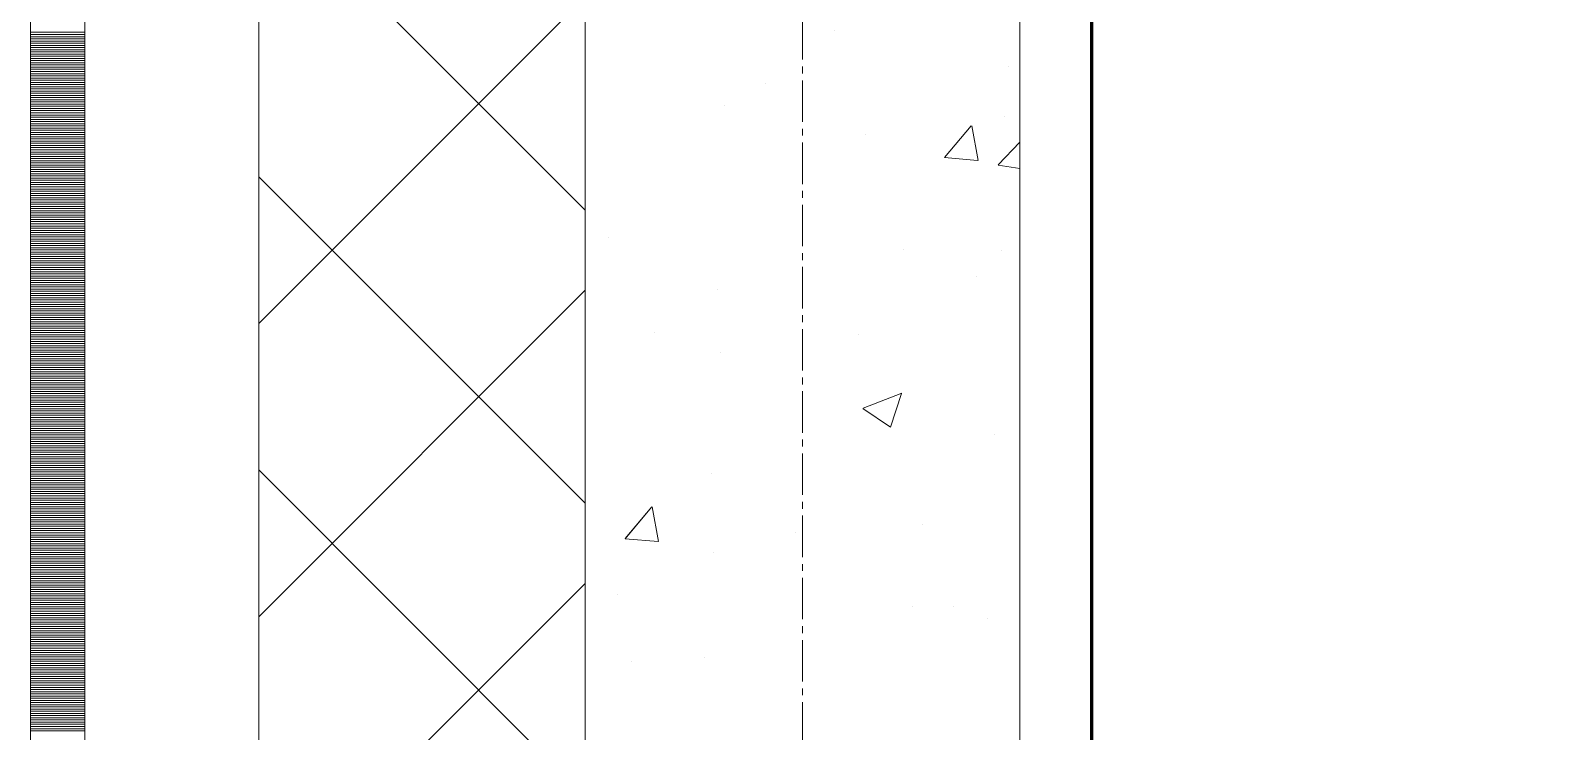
# Model space of a CAD drawing. Header units: millimetres. Extents: x 470010 to 1231400, y -134005 to 421770.
# Drawn here: x 672519 to 673222, y -36753 to -36431 of the extents above; entities that cross this region are included whole.
import ezdxf
from ezdxf.enums import TextEntityAlignment as Align

# ---------------------------------------------------------------- set-up
doc = ezdxf.new("R2010")
doc.units = ezdxf.units.MM
doc.linetypes.add('CENTER2', pattern=[28.575, 19.05, -3.175, 3.175, -3.175])
doc.linetypes.add('DASHED', pattern=[19.05, 12.7, -6.35])
doc.layers.get('Defpoints').update_dxf_attribs({"color": 140})
for name, color, linetype, lineweight in [('0) шп потолок', 3, 'Continuous', 60), ('АР_Стены ПЕНОблок', 52, 'Continuous', 20), ('АР_Тонкая', 254, 'Continuous', 5), ('АР_Утеплитель', 31, 'Continuous', 0), ('АР_Штриховка', 8, 'Continuous', 0)]:
    doc.layers.add(name, color=color, linetype=linetype, lineweight=lineweight)
doc.layers.add('АР_Делит', color=120, linetype='Continuous', lineweight=0, plot=False)
doc.layers.add('РД_Оси_100', color=7, linetype='Continuous', lineweight=0, true_color=0x525252)
doc.styles.add('style1', font='ARIALN.TTF')

# ---------------------------------------------------------------- blocks, each defined once
blk = doc.blocks.new('СОШ_2200_АР_ОСИ_М100_28.05.24')
at = {"layer": 'АР_Делит', "color": 251, "linetype": 'DASHED', "true_color": 0x636466}
blk.add_lwpolyline([(114955, 135155), (114955, -355), (93595.036, -355), (93595.036, 13855), (94145, 13855), (94145, 68320), (66055, 68320), (66055, 13857.73), (83455, 13857.73), (83455, -355), (45245, -355), (45245, 13145), (44695, 13145), (44695, 26755), (45245, 26755), (45245, 68320), (20455, 68320), (20455, 26755), (27955, 26755), (27955, 13145), (-355, 13145), (-355, 100855)], dxfattribs=at)
at = {"layer": 'РД_Оси_100', "color": 251, "linetype": 'CENTER2', "true_color": 0x636466}
blk.add_line((0, -6155), (0, 139938.679), dxfattribs=at)
blk = doc.blocks.new('A$C9108343f')
at = {"layer": '0) шп потолок'}
blk.add_lwpolyline([(14844.96, 61875), (14844.96, 70530), (7287.91, 70530), (7287.91, 61455), (13824.96, 61455)], dxfattribs=at)
at = {"layer": 'АР_Стены ПЕНОблок', "color": 18, "linetype": 'Continuous', "lineweight": 20, "true_color": 0x000000}
for p, q in [((7054.96, 97555), (7054.96, 21355)), ((7254.96, 21355), (7254.96, 97555))]:
    blk.add_line(p, q, dxfattribs=at)
at = {"layer": 'АР_Тонкая', "color": 18, "linetype": 'Continuous', "lineweight": 5, "true_color": 0x000000}
for p, q in [((6799.96, 97555), (6799.96, 21355)), ((6824.96, 97555), (6824.96, 21355)), ((6824.96, 21355), (6824.96, 97555)), ((6904.96, 21355), (6904.96, 97555))]:
    blk.add_line(p, q, dxfattribs=at)
at = {"layer": 'АР_Утеплитель', "color": 18, "linetype": 'Continuous', "lineweight": 0, "true_color": 0x000000}
for p, q in [((6904.96, 97555), (6904.96, 21355)), ((7054.96, 21355), (7054.96, 97555))]:
    blk.add_line(p, q, dxfattribs=at)
at = {"layer": 'АР_Штриховка', "color": 18, "linetype": 'Continuous', "lineweight": 0, "true_color": 0x000000}
for p, q in [((7054.96, 63853.04), (6904.96, 64003.04)), ((6904.96, 63800.9), (7054.96, 63950.9)), ((6799.96, 63934.75), (6824.96, 63934.75)), ((6799.96, 63933.75), (6824.96, 63933.75)), ((6799.96, 63932.75), (6824.96, 63932.75)), ((6799.96, 63931.75), (6824.96, 63931.75)), ((6799.96, 63930.75), (6824.96, 63930.75)), ((6799.96, 63929.75), (6824.96, 63929.75)), ((7169.77, 63935.48), (7169.77, 63935.48)), ((6799.96, 63928.75), (6824.96, 63928.75)), ((6799.96, 63927.75), (6824.96, 63927.75)), ((6799.96, 63926.75), (6824.96, 63926.75)), ((6799.96, 63925.75), (6824.96, 63925.75)), ((6799.96, 63924.75), (6824.96, 63924.75)), ((6799.96, 63923.75), (6824.96, 63923.75)), ((6799.96, 63922.75), (6824.96, 63922.75)), ((6799.96, 63921.75), (6824.96, 63921.75)), ((6799.96, 63920.75), (6824.96, 63920.75)), ((6799.96, 63919.75), (6824.96, 63919.75)), ((6799.96, 63918.75), (6824.96, 63918.75)), ((6799.96, 63917.75), (6824.96, 63917.75)), ((6799.96, 63916.75), (6824.96, 63916.75)), ((6799.96, 63915.75), (6824.96, 63915.75)), ((7249.55, 63919.11), (7249.55, 63919.11)), ((6799.96, 63914.75), (6824.96, 63914.75)), ((6799.96, 63913.75), (6824.96, 63913.75)), ((6799.96, 63912.75), (6824.96, 63912.75)), ((6799.96, 63911.75), (6824.96, 63911.75)), ((6799.96, 63910.75), (6824.96, 63910.75)), ((6799.96, 63909.75), (6824.96, 63909.75)), ((6799.96, 63908.75), (6824.96, 63908.75)), ((7138.07, 63911.35), (7138.07, 63911.35)), ((6799.96, 63907.75), (6824.96, 63907.75)), ((6799.96, 63906.75), (6824.96, 63906.75)), ((6799.96, 63905.75), (6824.96, 63905.75)), ((6799.96, 63904.75), (6824.96, 63904.75)), ((6799.96, 63903.75), (6824.96, 63903.75)), ((6799.96, 63902.75), (6824.96, 63902.75)), ((6799.96, 63901.75), (6824.96, 63901.75)), ((7119.13, 63901.23), (7119.13, 63901.23)), ((6799.96, 63900.75), (6824.96, 63900.75)), ((6799.96, 63899.75), (6824.96, 63899.75)), ((6799.96, 63898.75), (6824.96, 63898.75)), ((6799.96, 63897.75), (6824.96, 63897.75)), ((6799.96, 63896.75), (6824.96, 63896.75)), ((6799.96, 63895.75), (6824.96, 63895.75)), ((6799.96, 63894.75), (6824.96, 63894.75)), ((7247.68, 63896.14), (7247.68, 63896.14)), ((6799.96, 63893.75), (6824.96, 63893.75)), ((6799.96, 63892.75), (6824.96, 63892.75)), ((6799.96, 63891.75), (6824.96, 63891.75)), ((6799.96, 63890.75), (6824.96, 63890.75)), ((6799.96, 63889.75), (6824.96, 63889.75)), ((6799.96, 63888.75), (6824.96, 63888.75)), ((6799.96, 63887.75), (6824.96, 63887.75)), ((7184.09, 63887.77), (7184.09, 63887.77)), ((7220.34, 63877.18), (7232.58, 63891.78)), ((7235.75, 63875.89), (7232.81, 63891.81)), ((6799.96, 63886.75), (6824.96, 63886.75)), ((6799.96, 63885.75), (6824.96, 63885.75)), ((6799.96, 63884.75), (6824.96, 63884.75)), ((6799.96, 63883.75), (6824.96, 63883.75)), ((6799.96, 63882.75), (6824.96, 63882.75)), ((6799.96, 63881.75), (6824.96, 63881.75)), ((6799.96, 63880.75), (6824.96, 63880.75)), ((7244.92, 63873.85), (7254.96, 63884.31)), ((6799.96, 63879.75), (6824.96, 63879.75)), ((6799.96, 63878.75), (6824.96, 63878.75)), ((6799.96, 63877.75), (6824.96, 63877.75)), ((6799.96, 63876.75), (6824.96, 63876.75)), ((6799.96, 63875.75), (6824.96, 63875.75)), ((6799.96, 63874.75), (6824.96, 63874.75)), ((6799.96, 63873.75), (6824.96, 63873.75)), ((7220.34, 63877.18), (7235.52, 63875.85)), ((7244.97, 63873.75), (7254.96, 63872.2)), ((6799.96, 63872.75), (6824.96, 63872.75)), ((6799.96, 63871.75), (6824.96, 63871.75)), ((6799.96, 63870.75), (6824.96, 63870.75)), ((6799.96, 63869.75), (6824.96, 63869.75)), ((6799.96, 63868.75), (6824.96, 63868.75)), ((6799.96, 63867.75), (6824.96, 63867.75)), ((6799.96, 63866.75), (6824.96, 63866.75)), ((7054.96, 63718.34), (6904.96, 63868.34)), ((6799.96, 63865.75), (6824.96, 63865.75)), ((6799.96, 63864.75), (6824.96, 63864.75)), ((6799.96, 63863.75), (6824.96, 63863.75)), ((6799.96, 63862.75), (6824.96, 63862.75)), ((6799.96, 63861.75), (6824.96, 63861.75)), ((6799.96, 63860.75), (6824.96, 63860.75)), ((6799.96, 63859.75), (6824.96, 63859.75)), ((6799.96, 63858.75), (6824.96, 63858.75)), ((6799.96, 63857.75), (6824.96, 63857.75)), ((6799.96, 63856.75), (6824.96, 63856.75)), ((6799.96, 63855.75), (6824.96, 63855.75)), ((6799.96, 63854.75), (6824.96, 63854.75)), ((6799.96, 63853.75), (6824.96, 63853.75)), ((6799.96, 63852.75), (6824.96, 63852.75)), ((6799.96, 63851.75), (6824.96, 63851.75)), ((6799.96, 63850.75), (6824.96, 63850.75)), ((6799.96, 63849.75), (6824.96, 63849.75)), ((6799.96, 63848.75), (6824.96, 63848.75)), ((6799.96, 63847.75), (6824.96, 63847.75)), ((6799.96, 63846.75), (6824.96, 63846.75)), ((6799.96, 63845.75), (6824.96, 63845.75)), ((6799.96, 63844.75), (6824.96, 63844.75)), ((6799.96, 63843.75), (6824.96, 63843.75)), ((6799.96, 63842.75), (6824.96, 63842.75)), ((6799.96, 63841.75), (6824.96, 63841.75)), ((6799.96, 63840.75), (6824.96, 63840.75)), ((6799.96, 63839.75), (6824.96, 63839.75)), ((6799.96, 63838.75), (6824.96, 63838.75)), ((7065.68, 63840.49), (7065.68, 63840.49)), ((6799.96, 63837.75), (6824.96, 63837.75)), ((6799.96, 63836.75), (6824.96, 63836.75)), ((6799.96, 63835.75), (6824.96, 63835.75)), ((6799.96, 63834.75), (6824.96, 63834.75)), ((6799.96, 63833.75), (6824.96, 63833.75)), ((6799.96, 63832.75), (6824.96, 63832.75)), ((6799.96, 63831.75), (6824.96, 63831.75)), ((7201.27, 63834.76), (7201.27, 63834.76)), ((7246.46, 63834.56), (7246.46, 63834.56)), ((6799.96, 63830.75), (6824.96, 63830.75)), ((6799.96, 63829.75), (6824.96, 63829.75)), ((6799.96, 63828.75), (6824.96, 63828.75)), ((6799.96, 63827.75), (6824.96, 63827.75)), ((6799.96, 63826.75), (6824.96, 63826.75)), ((6799.96, 63825.75), (6824.96, 63825.75)), ((6799.96, 63824.75), (6824.96, 63824.75)), ((6799.96, 63823.75), (6824.96, 63823.75)), ((6799.96, 63822.75), (6824.96, 63822.75)), ((6799.96, 63821.75), (6824.96, 63821.75)), ((6799.96, 63820.75), (6824.96, 63820.75)), ((6799.96, 63819.75), (6824.96, 63819.75)), ((6799.96, 63818.75), (6824.96, 63818.75)), ((6799.96, 63817.75), (6824.96, 63817.75)), ((7235.08, 63822.46), (7235.08, 63822.46)), ((6799.96, 63816.75), (6824.96, 63816.75)), ((6799.96, 63815.75), (6824.96, 63815.75)), ((6799.96, 63814.75), (6824.96, 63814.75)), ((6799.96, 63813.75), (6824.96, 63813.75)), ((6799.96, 63812.75), (6824.96, 63812.75)), ((6799.96, 63811.75), (6824.96, 63811.75)), ((6799.96, 63810.75), (6824.96, 63810.75)), ((6904.96, 63666.2), (7054.96, 63816.2)), ((7116.05, 63816.67), (7116.05, 63816.67)), ((6799.96, 63809.75), (6824.96, 63809.75)), ((6799.96, 63808.75), (6824.96, 63808.75)), ((6799.96, 63807.75), (6824.96, 63807.75)), ((6799.96, 63806.75), (6824.96, 63806.75)), ((6799.96, 63805.75), (6824.96, 63805.75)), ((6799.96, 63804.75), (6824.96, 63804.75)), ((6799.96, 63803.75), (6824.96, 63803.75)), ((6799.96, 63802.75), (6824.96, 63802.75)), ((6799.96, 63801.75), (6824.96, 63801.75)), ((6799.96, 63800.75), (6824.96, 63800.75)), ((6799.96, 63799.75), (6824.96, 63799.75)), ((6799.96, 63798.75), (6824.96, 63798.75)), ((6799.96, 63797.75), (6824.96, 63797.75)), ((6799.96, 63796.75), (6824.96, 63796.75)), ((6799.96, 63795.75), (6824.96, 63795.75)), ((7086.95, 63797.03), (7086.95, 63797.03)), ((7180.86, 63795.96), (7180.86, 63795.96)), ((6799.96, 63794.75), (6824.96, 63794.75)), ((6799.96, 63793.75), (6824.96, 63793.75)), ((6799.96, 63792.75), (6824.96, 63792.75)), ((6799.96, 63791.75), (6824.96, 63791.75)), ((6799.96, 63790.75), (6824.96, 63790.75)), ((6799.96, 63789.75), (6824.96, 63789.75)), ((6799.96, 63788.75), (6824.96, 63788.75)), ((6799.96, 63787.75), (6824.96, 63787.75)), ((6799.96, 63786.75), (6824.96, 63786.75)), ((6799.96, 63785.75), (6824.96, 63785.75)), ((6799.96, 63784.75), (6824.96, 63784.75)), ((6799.96, 63783.75), (6824.96, 63783.75)), ((6799.96, 63782.75), (6824.96, 63782.75)), ((6799.96, 63781.75), (6824.96, 63781.75)), ((7117.27, 63787.59), (7117.27, 63787.59)), ((6799.96, 63780.75), (6824.96, 63780.75)), ((6799.96, 63779.75), (6824.96, 63779.75)), ((6799.96, 63778.75), (6824.96, 63778.75)), ((6799.96, 63777.75), (6824.96, 63777.75)), ((6799.96, 63776.75), (6824.96, 63776.75)), ((6799.96, 63775.75), (6824.96, 63775.75)), ((6799.96, 63774.75), (6824.96, 63774.75)), ((6799.96, 63773.75), (6824.96, 63773.75)), ((6799.96, 63772.75), (6824.96, 63772.75)), ((6799.96, 63771.75), (6824.96, 63771.75)), ((6799.96, 63770.75), (6824.96, 63770.75)), ((6799.96, 63769.75), (6824.96, 63769.75)), ((6799.96, 63768.75), (6824.96, 63768.75)), ((6799.96, 63767.75), (6824.96, 63767.75)), ((7182.83, 63762.05), (7200.61, 63768.88)), ((7195.41, 63753.38), (7200.56, 63768.73)), ((6799.96, 63766.75), (6824.96, 63766.75)), ((6799.96, 63765.75), (6824.96, 63765.75)), ((6799.96, 63764.75), (6824.96, 63764.75)), ((6799.96, 63763.75), (6824.96, 63763.75)), ((6799.96, 63762.75), (6824.96, 63762.75)), ((6799.96, 63761.75), (6824.96, 63761.75)), ((6799.96, 63760.75), (6824.96, 63760.75)), ((7182.76, 63761.91), (7195.4, 63753.38)), ((6799.96, 63759.75), (6824.96, 63759.75)), ((6799.96, 63758.75), (6824.96, 63758.75)), ((6799.96, 63757.75), (6824.96, 63757.75)), ((6799.96, 63756.75), (6824.96, 63756.75)), ((6799.96, 63755.75), (6824.96, 63755.75)), ((6799.96, 63754.75), (6824.96, 63754.75)), ((6799.96, 63753.75), (6824.96, 63753.75)), ((6799.96, 63752.75), (6824.96, 63752.75)), ((6799.96, 63751.75), (6824.96, 63751.75)), ((6799.96, 63750.75), (6824.96, 63750.75)), ((6799.96, 63749.75), (6824.96, 63749.75)), ((6799.96, 63748.75), (6824.96, 63748.75)), ((6799.96, 63747.75), (6824.96, 63747.75)), ((6799.96, 63746.75), (6824.96, 63746.75)), ((7243.37, 63750), (7243.37, 63750)), ((6799.96, 63745.75), (6824.96, 63745.75)), ((6799.96, 63744.75), (6824.96, 63744.75)), ((6799.96, 63743.75), (6824.96, 63743.75)), ((6799.96, 63742.75), (6824.96, 63742.75)), ((6799.96, 63741.75), (6824.96, 63741.75)), ((6799.96, 63740.75), (6824.96, 63740.75)), ((6799.96, 63739.75), (6824.96, 63739.75)), ((6799.96, 63738.75), (6824.96, 63738.75)), ((6799.96, 63737.75), (6824.96, 63737.75)), ((6799.96, 63736.75), (6824.96, 63736.75)), ((6799.96, 63735.75), (6824.96, 63735.75)), ((6799.96, 63734.75), (6824.96, 63734.75)), ((6799.96, 63733.75), (6824.96, 63733.75)), ((6799.96, 63732.75), (6824.96, 63732.75)), ((7054.96, 63583.63), (6904.96, 63733.63)), ((6799.96, 63731.75), (6824.96, 63731.75)), ((6799.96, 63730.75), (6824.96, 63730.75)), ((6799.96, 63729.75), (6824.96, 63729.75)), ((6799.96, 63728.75), (6824.96, 63728.75)), ((6799.96, 63727.75), (6824.96, 63727.75)), ((6799.96, 63726.75), (6824.96, 63726.75)), ((6799.96, 63725.75), (6824.96, 63725.75)), ((7112.96, 63732.12), (7112.96, 63732.12)), ((6799.96, 63724.75), (6824.96, 63724.75)), ((6799.96, 63723.75), (6824.96, 63723.75)), ((6799.96, 63722.75), (6824.96, 63722.75)), ((6799.96, 63721.75), (6824.96, 63721.75)), ((6799.96, 63720.75), (6824.96, 63720.75)), ((6799.96, 63719.75), (6824.96, 63719.75)), ((6799.96, 63718.75), (6824.96, 63718.75)), ((6799.96, 63717.75), (6824.96, 63717.75)), ((6799.96, 63716.75), (6824.96, 63716.75)), ((6799.96, 63715.75), (6824.96, 63715.75)), ((6799.96, 63714.75), (6824.96, 63714.75)), ((6799.96, 63713.75), (6824.96, 63713.75)), ((6799.96, 63712.75), (6824.96, 63712.75)), ((6799.96, 63711.75), (6824.96, 63711.75)), ((7073.4, 63702.07), (7085.64, 63716.66)), ((7088.81, 63700.77), (7085.87, 63716.7)), ((6799.96, 63710.75), (6824.96, 63710.75)), ((6799.96, 63709.75), (6824.96, 63709.75)), ((6799.96, 63708.75), (6824.96, 63708.75)), ((6799.96, 63707.75), (6824.96, 63707.75)), ((6799.96, 63706.75), (6824.96, 63706.75)), ((6799.96, 63705.75), (6824.96, 63705.75)), ((6799.96, 63704.75), (6824.96, 63704.75)), ((7151.81, 63704.96), (7151.81, 63704.96)), ((7210.24, 63708.45), (7210.24, 63708.45)), ((6799.96, 63703.75), (6824.96, 63703.75)), ((6799.96, 63702.75), (6824.96, 63702.75)), ((6799.96, 63701.75), (6824.96, 63701.75)), ((6799.96, 63700.75), (6824.96, 63700.75)), ((6799.96, 63699.75), (6824.96, 63699.75)), ((6799.96, 63698.75), (6824.96, 63698.75)), ((6799.96, 63697.75), (6824.96, 63697.75)), ((7073.4, 63702.06), (7088.58, 63700.73)), ((6799.96, 63696.75), (6824.96, 63696.75)), ((6799.96, 63695.75), (6824.96, 63695.75)), ((6799.96, 63694.75), (6824.96, 63694.75)), ((6799.96, 63693.75), (6824.96, 63693.75)), ((6799.96, 63692.75), (6824.96, 63692.75)), ((6799.96, 63691.75), (6824.96, 63691.75)), ((6799.96, 63690.75), (6824.96, 63690.75)), ((7114.04, 63695.78), (7114.04, 63695.78)), ((6799.96, 63689.75), (6824.96, 63689.75)), ((6799.96, 63688.75), (6824.96, 63688.75)), ((6799.96, 63687.75), (6824.96, 63687.75)), ((6799.96, 63686.75), (6824.96, 63686.75)), ((6799.96, 63685.75), (6824.96, 63685.75)), ((6799.96, 63684.75), (6824.96, 63684.75)), ((6799.96, 63683.75), (6824.96, 63683.75)), ((6799.96, 63682.75), (6824.96, 63682.75)), ((6799.96, 63681.75), (6824.96, 63681.75)), ((6799.96, 63680.75), (6824.96, 63680.75)), ((6799.96, 63679.75), (6824.96, 63679.75)), ((6799.96, 63678.75), (6824.96, 63678.75)), ((6799.96, 63677.75), (6824.96, 63677.75)), ((6799.96, 63676.75), (6824.96, 63676.75)), ((6904.96, 63531.5), (7054.96, 63681.5)), ((7069.77, 63676.57), (7069.77, 63676.57)), ((6799.96, 63675.75), (6824.96, 63675.75)), ((6799.96, 63674.75), (6824.96, 63674.75)), ((6799.96, 63673.75), (6824.96, 63673.75)), ((6799.96, 63672.75), (6824.96, 63672.75)), ((6799.96, 63671.75), (6824.96, 63671.75)), ((6799.96, 63670.75), (6824.96, 63670.75)), ((6799.96, 63669.75), (6824.96, 63669.75)), ((7205.36, 63670.85), (7205.36, 63670.85)), ((7224.59, 63670.91), (7224.59, 63670.91)), ((6799.96, 63668.75), (6824.96, 63668.75)), ((6799.96, 63667.75), (6824.96, 63667.75)), ((6799.96, 63666.75), (6824.96, 63666.75)), ((6799.96, 63665.75), (6824.96, 63665.75)), ((6799.96, 63664.75), (6824.96, 63664.75)), ((6799.96, 63663.75), (6824.96, 63663.75)), ((6799.96, 63662.75), (6824.96, 63662.75)), ((7240.28, 63665.45), (7240.28, 63665.45)), ((6799.96, 63661.75), (6824.96, 63661.75)), ((6799.96, 63660.75), (6824.96, 63660.75)), ((6799.96, 63659.75), (6824.96, 63659.75)), ((6799.96, 63658.75), (6824.96, 63658.75)), ((6799.96, 63657.75), (6824.96, 63657.75)), ((6799.96, 63656.75), (6824.96, 63656.75)), ((6799.96, 63655.75), (6824.96, 63655.75)), ((6799.96, 63654.75), (6824.96, 63654.75)), ((6799.96, 63653.75), (6824.96, 63653.75)), ((6799.96, 63652.75), (6824.96, 63652.75)), ((6799.96, 63651.75), (6824.96, 63651.75)), ((6799.96, 63650.75), (6824.96, 63650.75)), ((6799.96, 63649.75), (6824.96, 63649.75)), ((6799.96, 63648.75), (6824.96, 63648.75)), ((6799.96, 63647.75), (6824.96, 63647.75)), ((6799.96, 63646.75), (6824.96, 63646.75)), ((6799.96, 63645.75), (6824.96, 63645.75)), ((6799.96, 63644.75), (6824.96, 63644.75)), ((6799.96, 63643.75), (6824.96, 63643.75)), ((6799.96, 63642.75), (6824.96, 63642.75)), ((6799.96, 63641.75), (6824.96, 63641.75)), ((7076.46, 63645.48), (7076.46, 63645.48)), ((7109.87, 63647.56), (7109.87, 63647.56)), ((6799.96, 63640.75), (6824.96, 63640.75)), ((6799.96, 63639.75), (6824.96, 63639.75)), ((6799.96, 63638.75), (6824.96, 63638.75)), ((6799.96, 63637.75), (6824.96, 63637.75)), ((6799.96, 63636.75), (6824.96, 63636.75)), ((6799.96, 63635.75), (6824.96, 63635.75)), ((6799.96, 63634.75), (6824.96, 63634.75)), ((6799.96, 63633.75), (6824.96, 63633.75)), ((6799.96, 63632.75), (6824.96, 63632.75)), ((6799.96, 63631.75), (6824.96, 63631.75)), ((6799.96, 63630.75), (6824.96, 63630.75)), ((6799.96, 63629.75), (6824.96, 63629.75)), ((6799.96, 63628.75), (6824.96, 63628.75)), ((6799.96, 63627.75), (6824.96, 63627.75)), ((6799.96, 63626.75), (6824.96, 63626.75)), ((6799.96, 63625.75), (6824.96, 63625.75)), ((6799.96, 63624.75), (6824.96, 63624.75)), ((6799.96, 63623.75), (6824.96, 63623.75)), ((6799.96, 63622.75), (6824.96, 63622.75)), ((6799.96, 63621.75), (6824.96, 63621.75)), ((6799.96, 63620.75), (6824.96, 63620.75)), ((6799.96, 63619.75), (6824.96, 63619.75)), ((6799.96, 63618.75), (6824.96, 63618.75)), ((6799.96, 63617.75), (6824.96, 63617.75)), ((6799.96, 63616.75), (6824.96, 63616.75)), ((6799.96, 63615.75), (6824.96, 63615.75)), ((6799.96, 63614.75), (6824.96, 63614.75)), ((6799.96, 63613.75), (6824.96, 63613.75))]:
    blk.add_line(p, q, dxfattribs=at)
at = {"layer": 'РД_Оси_100'}
blk.add_blockref('СОШ_2200_АР_ОСИ_М100_28.05.24', (7154.96, 6755), dxfattribs=at)
at = {"layer": 'Defpoints', "color": 18, "true_color": 0x000000, "style": 'style1'}
for p in [(143949.34, 316089.12), (143974.98, 281639.5), (143890.4, 273244.71), (143839.99, 264276.81), (143967.75, 254892.38), (12251.96, 104178.14), (12382.58, 96023.14)]:
    blk.add_attdef('АР-ПОМЕЩЕНИЕ:НАИМЕНОВАНИЕ', text='', height=100, dxfattribs=at).set_placement(p, align=Align.MIDDLE)
at = {"layer": 'Defpoints', "color": 18, "true_color": 0x000000, "style": 'style1', "flags": 8}
for p in [(143951.3, 279099.09), (143848.34, 269251.11), (143875.33, 260094.25), (144049.74, 250824.7), (163419.28, 238153.36), (155897.46, 237965.97), (183037.2, 237965.97), (143342.94, 237876.19)]:
    blk.add_attdef('АР-ПОМЕЩЕНИЕ:НАИМЕНОВАНИЕ', text='', height=100, dxfattribs=at).set_placement(p, align=Align.MIDDLE)

msp = doc.modelspace()

# ---------------------------------------------------------------- linework, layer by layer
at = {"layer": '0) шп потолок'}
msp.add_lwpolyline([(680563.57, -38491.242), (680563.57, -29836.242), (673006.525, -29836.242), (673006.525, -38911.242), (679543.57, -38911.242)], dxfattribs=at)
at = {"layer": 'АР_Стены ПЕНОблок', "color": 18, "linetype": 'Continuous', "lineweight": 20, "true_color": 0x000000}
for p, q in [((672773.57, -2811.242), (672773.57, -79011.242)), ((672973.57, -79011.242), (672973.57, -2811.242))]:
    msp.add_line(p, q, dxfattribs=at)
at = {"layer": 'АР_Тонкая', "color": 18, "linetype": 'Continuous', "lineweight": 5, "true_color": 0x000000}
for p, q in [((672518.57, -2811.242), (672518.57, -79011.242)), ((672543.57, -2811.242), (672543.57, -79011.242)), ((672543.57, -79011.242), (672543.57, -2811.242)), ((672623.57, -79011.242), (672623.57, -2811.242))]:
    msp.add_line(p, q, dxfattribs=at)
at = {"layer": 'АР_Утеплитель', "color": 18, "linetype": 'Continuous', "lineweight": 0, "true_color": 0x000000}
for p, q in [((672623.57, -2811.242), (672623.57, -79011.242)), ((672773.57, -79011.242), (672773.57, -2811.242))]:
    msp.add_line(p, q, dxfattribs=at)
at = {"layer": 'АР_Штриховка', "color": 18, "linetype": 'Continuous', "lineweight": 0, "true_color": 0x000000}
for p, q in [((672773.57, -36513.202), (672623.57, -36363.202)), ((672623.57, -36565.339), (672773.57, -36415.339)), ((672518.57, -36431.492), (672543.57, -36431.492)), ((672518.57, -36432.492), (672543.57, -36432.492)), ((672518.57, -36433.492), (672543.57, -36433.492)), ((672518.57, -36434.492), (672543.57, -36434.492)), ((672518.57, -36435.492), (672543.57, -36435.492)), ((672518.57, -36436.492), (672543.57, -36436.492)), ((672518.57, -36437.492), (672543.57, -36437.492)), ((672518.57, -36438.492), (672543.57, -36438.492)), ((672518.57, -36439.492), (672543.57, -36439.492)), ((672518.57, -36440.492), (672543.57, -36440.492)), ((672518.57, -36441.492), (672543.57, -36441.492)), ((672518.57, -36442.492), (672543.57, -36442.492)), ((672518.57, -36443.492), (672543.57, -36443.492)), ((672518.57, -36444.492), (672543.57, -36444.492)), ((672518.57, -36445.492), (672543.57, -36445.492)), ((672518.57, -36446.492), (672543.57, -36446.492)), ((672518.57, -36447.492), (672543.57, -36447.492)), ((672518.57, -36448.492), (672543.57, -36448.492)), ((672518.57, -36449.492), (672543.57, -36449.492)), ((672518.57, -36450.492), (672543.57, -36450.492)), ((672518.57, -36451.492), (672543.57, -36451.492)), ((672518.57, -36452.492), (672543.57, -36452.492)), ((672518.57, -36453.492), (672543.57, -36453.492)), ((672518.57, -36454.492), (672543.57, -36454.492)), ((672518.57, -36455.492), (672543.57, -36455.492)), ((672518.57, -36456.492), (672543.57, -36456.492)), ((672518.57, -36457.492), (672543.57, -36457.492)), ((672518.57, -36458.492), (672543.57, -36458.492)), ((672518.57, -36459.492), (672543.57, -36459.492)), ((672518.57, -36460.492), (672543.57, -36460.492)), ((672518.57, -36461.492), (672543.57, -36461.492)), ((672518.57, -36462.492), (672543.57, -36462.492)), ((672518.57, -36463.492), (672543.57, -36463.492)), ((672518.57, -36464.492), (672543.57, -36464.492)), ((672518.57, -36465.492), (672543.57, -36465.492)), ((672518.57, -36466.492), (672543.57, -36466.492)), ((672518.57, -36467.492), (672543.57, -36467.492)), ((672518.57, -36468.492), (672543.57, -36468.492)), ((672518.57, -36469.492), (672543.57, -36469.492)), ((672518.57, -36470.492), (672543.57, -36470.492)), ((672518.57, -36471.492), (672543.57, -36471.492)), ((672518.57, -36472.492), (672543.57, -36472.492)), ((672518.57, -36473.492), (672543.57, -36473.492)), ((672518.57, -36474.492), (672543.57, -36474.492)), ((672518.57, -36475.492), (672543.57, -36475.492)), ((672518.57, -36476.492), (672543.57, -36476.492)), ((672518.57, -36477.492), (672543.57, -36477.492)), ((672518.57, -36478.492), (672543.57, -36478.492)), ((672938.952, -36489.059), (672951.197, -36474.466)), ((672954.361, -36490.35), (672951.424, -36474.429)), ((672518.57, -36479.492), (672543.57, -36479.492)), ((672518.57, -36480.492), (672543.57, -36480.492)), ((672518.57, -36481.492), (672543.57, -36481.492)), ((672518.57, -36482.492), (672543.57, -36482.492)), ((672518.57, -36483.492), (672543.57, -36483.492)), ((672518.57, -36484.492), (672543.57, -36484.492)), ((672518.57, -36485.492), (672543.57, -36485.492)), ((672963.532, -36492.389), (672973.57, -36481.927)), ((672518.57, -36486.492), (672543.57, -36486.492)), ((672518.57, -36487.492), (672543.57, -36487.492)), ((672518.57, -36488.492), (672543.57, -36488.492)), ((672518.57, -36489.492), (672543.57, -36489.492)), ((672518.57, -36490.492), (672543.57, -36490.492)), ((672518.57, -36491.492), (672543.57, -36491.492)), ((672518.57, -36492.492), (672543.57, -36492.492)), ((672938.952, -36489.064), (672954.134, -36490.392)), ((672963.58, -36492.492), (672973.57, -36494.041)), ((672518.57, -36493.492), (672543.57, -36493.492)), ((672518.57, -36494.492), (672543.57, -36494.492)), ((672518.57, -36495.492), (672543.57, -36495.492)), ((672518.57, -36496.492), (672543.57, -36496.492)), ((672518.57, -36497.492), (672543.57, -36497.492)), ((672518.57, -36498.492), (672543.57, -36498.492)), ((672518.57, -36499.492), (672543.57, -36499.492)), ((672773.57, -36647.906), (672623.57, -36497.906)), ((672518.57, -36500.492), (672543.57, -36500.492)), ((672518.57, -36501.492), (672543.57, -36501.492)), ((672518.57, -36502.492), (672543.57, -36502.492)), ((672518.57, -36503.492), (672543.57, -36503.492)), ((672518.57, -36504.492), (672543.57, -36504.492)), ((672518.57, -36505.492), (672543.57, -36505.492)), ((672518.57, -36506.492), (672543.57, -36506.492)), ((672518.57, -36507.492), (672543.57, -36507.492)), ((672518.57, -36508.492), (672543.57, -36508.492)), ((672518.57, -36509.492), (672543.57, -36509.492)), ((672518.57, -36510.492), (672543.57, -36510.492)), ((672518.57, -36511.492), (672543.57, -36511.492)), ((672518.57, -36512.492), (672543.57, -36512.492)), ((672518.57, -36513.492), (672543.57, -36513.492)), ((672518.57, -36514.492), (672543.57, -36514.492)), ((672518.57, -36515.492), (672543.57, -36515.492)), ((672518.57, -36516.492), (672543.57, -36516.492)), ((672518.57, -36517.492), (672543.57, -36517.492)), ((672518.57, -36518.492), (672543.57, -36518.492)), ((672518.57, -36519.492), (672543.57, -36519.492)), ((672518.57, -36520.492), (672543.57, -36520.492)), ((672518.57, -36521.492), (672543.57, -36521.492)), ((672518.57, -36522.492), (672543.57, -36522.492)), ((672518.57, -36523.492), (672543.57, -36523.492)), ((672518.57, -36524.492), (672543.57, -36524.492)), ((672518.57, -36525.492), (672543.57, -36525.492)), ((672518.57, -36526.492), (672543.57, -36526.492)), ((672518.57, -36527.492), (672543.57, -36527.492)), ((672518.57, -36528.492), (672543.57, -36528.492)), ((672518.57, -36529.492), (672543.57, -36529.492)), ((672518.57, -36530.492), (672543.57, -36530.492)), ((672518.57, -36531.492), (672543.57, -36531.492)), ((672518.57, -36532.492), (672543.57, -36532.492)), ((672518.57, -36533.492), (672543.57, -36533.492)), ((672518.57, -36534.492), (672543.57, -36534.492)), ((672518.57, -36535.492), (672543.57, -36535.492)), ((672518.57, -36536.492), (672543.57, -36536.492)), ((672518.57, -36537.492), (672543.57, -36537.492)), ((672518.57, -36538.492), (672543.57, -36538.492)), ((672518.57, -36539.492), (672543.57, -36539.492)), ((672518.57, -36540.492), (672543.57, -36540.492)), ((672518.57, -36541.492), (672543.57, -36541.492)), ((672518.57, -36542.492), (672543.57, -36542.492)), ((672518.57, -36543.492), (672543.57, -36543.492)), ((672518.57, -36544.492), (672543.57, -36544.492)), ((672518.57, -36545.492), (672543.57, -36545.492)), ((672518.57, -36546.492), (672543.57, -36546.492)), ((672518.57, -36547.492), (672543.57, -36547.492)), ((672518.57, -36548.492), (672543.57, -36548.492)), ((672518.57, -36549.492), (672543.57, -36549.492)), ((672518.57, -36550.492), (672543.57, -36550.492)), ((672518.57, -36551.492), (672543.57, -36551.492)), ((672518.57, -36552.492), (672543.57, -36552.492)), ((672518.57, -36553.492), (672543.57, -36553.492)), ((672518.57, -36554.492), (672543.57, -36554.492)), ((672518.57, -36555.492), (672543.57, -36555.492)), ((672623.57, -36700.043), (672773.57, -36550.043)), ((672518.57, -36556.492), (672543.57, -36556.492)), ((672518.57, -36557.492), (672543.57, -36557.492)), ((672518.57, -36558.492), (672543.57, -36558.492)), ((672518.57, -36559.492), (672543.57, -36559.492)), ((672518.57, -36560.492), (672543.57, -36560.492)), ((672518.57, -36561.492), (672543.57, -36561.492)), ((672518.57, -36562.492), (672543.57, -36562.492)), ((672518.57, -36563.492), (672543.57, -36563.492)), ((672518.57, -36564.492), (672543.57, -36564.492)), ((672518.57, -36565.492), (672543.57, -36565.492)), ((672518.57, -36566.492), (672543.57, -36566.492)), ((672518.57, -36567.492), (672543.57, -36567.492)), ((672518.57, -36568.492), (672543.57, -36568.492)), ((672518.57, -36569.492), (672543.57, -36569.492)), ((672518.57, -36570.492), (672543.57, -36570.492)), ((672518.57, -36571.492), (672543.57, -36571.492)), ((672518.57, -36572.492), (672543.57, -36572.492)), ((672518.57, -36573.492), (672543.57, -36573.492)), ((672518.57, -36574.492), (672543.57, -36574.492)), ((672518.57, -36575.492), (672543.57, -36575.492)), ((672518.57, -36576.492), (672543.57, -36576.492)), ((672518.57, -36577.492), (672543.57, -36577.492)), ((672518.57, -36578.492), (672543.57, -36578.492)), ((672518.57, -36579.492), (672543.57, -36579.492)), ((672518.57, -36580.492), (672543.57, -36580.492)), ((672518.57, -36581.492), (672543.57, -36581.492)), ((672518.57, -36582.492), (672543.57, -36582.492)), ((672518.57, -36583.492), (672543.57, -36583.492)), ((672518.57, -36584.492), (672543.57, -36584.492)), ((672518.57, -36585.492), (672543.57, -36585.492)), ((672518.57, -36586.492), (672543.57, -36586.492)), ((672518.57, -36587.492), (672543.57, -36587.492)), ((672518.57, -36588.492), (672543.57, -36588.492)), ((672518.57, -36589.492), (672543.57, -36589.492)), ((672518.57, -36590.492), (672543.57, -36590.492)), ((672518.57, -36591.492), (672543.57, -36591.492)), ((672518.57, -36592.492), (672543.57, -36592.492)), ((672518.57, -36593.492), (672543.57, -36593.492)), ((672518.57, -36594.492), (672543.57, -36594.492)), ((672518.57, -36595.492), (672543.57, -36595.492)), ((672518.57, -36596.492), (672543.57, -36596.492)), ((672518.57, -36597.492), (672543.57, -36597.492)), ((672901.44, -36604.191), (672919.224, -36597.364)), ((672914.022, -36612.864), (672919.172, -36597.515)), ((672518.57, -36598.492), (672543.57, -36598.492)), ((672518.57, -36599.492), (672543.57, -36599.492)), ((672518.57, -36600.492), (672543.57, -36600.492)), ((672518.57, -36601.492), (672543.57, -36601.492)), ((672518.57, -36602.492), (672543.57, -36602.492)), ((672518.57, -36603.492), (672543.57, -36603.492)), ((672518.57, -36604.492), (672543.57, -36604.492)), ((672901.374, -36604.337), (672914.008, -36612.859)), ((672518.57, -36605.492), (672543.57, -36605.492)), ((672518.57, -36606.492), (672543.57, -36606.492)), ((672518.57, -36607.492), (672543.57, -36607.492)), ((672518.57, -36608.492), (672543.57, -36608.492)), ((672518.57, -36609.492), (672543.57, -36609.492)), ((672518.57, -36610.492), (672543.57, -36610.492)), ((672518.57, -36611.492), (672543.57, -36611.492)), ((672518.57, -36612.492), (672543.57, -36612.492)), ((672518.57, -36613.492), (672543.57, -36613.492)), ((672518.57, -36614.492), (672543.57, -36614.492)), ((672518.57, -36615.492), (672543.57, -36615.492)), ((672518.57, -36616.492), (672543.57, -36616.492)), ((672518.57, -36617.492), (672543.57, -36617.492)), ((672518.57, -36618.492), (672543.57, -36618.492)), ((672518.57, -36619.492), (672543.57, -36619.492)), ((672518.57, -36620.492), (672543.57, -36620.492)), ((672518.57, -36621.492), (672543.57, -36621.492)), ((672518.57, -36622.492), (672543.57, -36622.492)), ((672518.57, -36623.492), (672543.57, -36623.492)), ((672518.57, -36624.492), (672543.57, -36624.492)), ((672518.57, -36625.492), (672543.57, -36625.492)), ((672518.57, -36626.492), (672543.57, -36626.492)), ((672518.57, -36627.492), (672543.57, -36627.492)), ((672518.57, -36628.492), (672543.57, -36628.492)), ((672518.57, -36629.492), (672543.57, -36629.492)), ((672518.57, -36630.492), (672543.57, -36630.492)), ((672518.57, -36631.492), (672543.57, -36631.492)), ((672518.57, -36632.492), (672543.57, -36632.492)), ((672773.57, -36782.61), (672623.57, -36632.61)), ((672518.57, -36633.492), (672543.57, -36633.492)), ((672518.57, -36634.492), (672543.57, -36634.492)), ((672518.57, -36635.492), (672543.57, -36635.492)), ((672518.57, -36636.492), (672543.57, -36636.492)), ((672518.57, -36637.492), (672543.57, -36637.492)), ((672518.57, -36638.492), (672543.57, -36638.492)), ((672518.57, -36639.492), (672543.57, -36639.492)), ((672518.57, -36640.492), (672543.57, -36640.492)), ((672518.57, -36641.492), (672543.57, -36641.492)), ((672518.57, -36642.492), (672543.57, -36642.492)), ((672518.57, -36643.492), (672543.57, -36643.492)), ((672518.57, -36644.492), (672543.57, -36644.492)), ((672518.57, -36645.492), (672543.57, -36645.492)), ((672518.57, -36646.492), (672543.57, -36646.492)), ((672518.57, -36647.492), (672543.57, -36647.492)), ((672518.57, -36648.492), (672543.57, -36648.492)), ((672518.57, -36649.492), (672543.57, -36649.492)), ((672518.57, -36650.492), (672543.57, -36650.492)), ((672518.57, -36651.492), (672543.57, -36651.492)), ((672518.57, -36652.492), (672543.57, -36652.492)), ((672518.57, -36653.492), (672543.57, -36653.492)), ((672518.57, -36654.492), (672543.57, -36654.492)), ((672792.011, -36664.177), (672804.256, -36649.584)), ((672807.42, -36665.468), (672804.483, -36649.546)), ((672518.57, -36655.492), (672543.57, -36655.492)), ((672518.57, -36656.492), (672543.57, -36656.492)), ((672518.57, -36657.492), (672543.57, -36657.492)), ((672518.57, -36658.492), (672543.57, -36658.492)), ((672518.57, -36659.492), (672543.57, -36659.492)), ((672518.57, -36660.492), (672543.57, -36660.492)), ((672518.57, -36661.492), (672543.57, -36661.492)), ((672518.57, -36662.492), (672543.57, -36662.492)), ((672518.57, -36663.492), (672543.57, -36663.492)), ((672518.57, -36664.492), (672543.57, -36664.492)), ((672518.57, -36665.492), (672543.57, -36665.492)), ((672518.57, -36666.492), (672543.57, -36666.492)), ((672518.57, -36667.492), (672543.57, -36667.492)), ((672518.57, -36668.492), (672543.57, -36668.492)), ((672792.01, -36664.181), (672807.192, -36665.51)), ((672518.57, -36669.492), (672543.57, -36669.492)), ((672518.57, -36670.492), (672543.57, -36670.492)), ((672518.57, -36671.492), (672543.57, -36671.492)), ((672518.57, -36672.492), (672543.57, -36672.492)), ((672518.57, -36673.492), (672543.57, -36673.492)), ((672518.57, -36674.492), (672543.57, -36674.492)), ((672518.57, -36675.492), (672543.57, -36675.492)), ((672518.57, -36676.492), (672543.57, -36676.492)), ((672518.57, -36677.492), (672543.57, -36677.492)), ((672518.57, -36678.492), (672543.57, -36678.492)), ((672518.57, -36679.492), (672543.57, -36679.492)), ((672518.57, -36680.492), (672543.57, -36680.492)), ((672518.57, -36681.492), (672543.57, -36681.492)), ((672518.57, -36682.492), (672543.57, -36682.492)), ((672518.57, -36683.492), (672543.57, -36683.492)), ((672518.57, -36684.492), (672543.57, -36684.492)), ((672518.57, -36685.492), (672543.57, -36685.492)), ((672518.57, -36686.492), (672543.57, -36686.492)), ((672518.57, -36687.492), (672543.57, -36687.492)), ((672518.57, -36688.492), (672543.57, -36688.492)), ((672518.57, -36689.492), (672543.57, -36689.492)), ((672623.57, -36834.747), (672773.57, -36684.747)), ((672518.57, -36690.492), (672543.57, -36690.492)), ((672518.57, -36691.492), (672543.57, -36691.492)), ((672518.57, -36692.492), (672543.57, -36692.492)), ((672518.57, -36693.492), (672543.57, -36693.492)), ((672518.57, -36694.492), (672543.57, -36694.492)), ((672518.57, -36695.492), (672543.57, -36695.492)), ((672518.57, -36696.492), (672543.57, -36696.492)), ((672518.57, -36697.492), (672543.57, -36697.492)), ((672518.57, -36698.492), (672543.57, -36698.492)), ((672518.57, -36699.492), (672543.57, -36699.492)), ((672518.57, -36700.492), (672543.57, -36700.492)), ((672518.57, -36701.492), (672543.57, -36701.492)), ((672518.57, -36702.492), (672543.57, -36702.492)), ((672518.57, -36703.492), (672543.57, -36703.492)), ((672518.57, -36704.492), (672543.57, -36704.492)), ((672518.57, -36705.492), (672543.57, -36705.492)), ((672518.57, -36706.492), (672543.57, -36706.492)), ((672518.57, -36707.492), (672543.57, -36707.492)), ((672518.57, -36708.492), (672543.57, -36708.492)), ((672518.57, -36709.492), (672543.57, -36709.492)), ((672518.57, -36710.492), (672543.57, -36710.492)), ((672518.57, -36711.492), (672543.57, -36711.492)), ((672518.57, -36712.492), (672543.57, -36712.492)), ((672518.57, -36713.492), (672543.57, -36713.492)), ((672518.57, -36714.492), (672543.57, -36714.492)), ((672518.57, -36715.492), (672543.57, -36715.492)), ((672518.57, -36716.492), (672543.57, -36716.492)), ((672518.57, -36717.492), (672543.57, -36717.492)), ((672518.57, -36718.492), (672543.57, -36718.492)), ((672518.57, -36719.492), (672543.57, -36719.492)), ((672518.57, -36720.492), (672543.57, -36720.492)), ((672518.57, -36721.492), (672543.57, -36721.492)), ((672518.57, -36722.492), (672543.57, -36722.492)), ((672518.57, -36723.492), (672543.57, -36723.492)), ((672518.57, -36724.492), (672543.57, -36724.492)), ((672518.57, -36725.492), (672543.57, -36725.492)), ((672518.57, -36726.492), (672543.57, -36726.492)), ((672518.57, -36727.492), (672543.57, -36727.492)), ((672518.57, -36728.492), (672543.57, -36728.492)), ((672518.57, -36729.492), (672543.57, -36729.492)), ((672518.57, -36730.492), (672543.57, -36730.492)), ((672518.57, -36731.492), (672543.57, -36731.492)), ((672518.57, -36732.492), (672543.57, -36732.492)), ((672518.57, -36733.492), (672543.57, -36733.492)), ((672518.57, -36734.492), (672543.57, -36734.492)), ((672518.57, -36735.492), (672543.57, -36735.492)), ((672518.57, -36736.492), (672543.57, -36736.492)), ((672518.57, -36737.492), (672543.57, -36737.492)), ((672518.57, -36738.492), (672543.57, -36738.492)), ((672518.57, -36739.492), (672543.57, -36739.492)), ((672518.57, -36740.492), (672543.57, -36740.492)), ((672518.57, -36741.492), (672543.57, -36741.492)), ((672518.57, -36742.492), (672543.57, -36742.492)), ((672518.57, -36743.492), (672543.57, -36743.492)), ((672518.57, -36744.492), (672543.57, -36744.492)), ((672518.57, -36745.492), (672543.57, -36745.492)), ((672518.57, -36746.492), (672543.57, -36746.492)), ((672518.57, -36747.492), (672543.57, -36747.492)), ((672518.57, -36748.492), (672543.57, -36748.492)), ((672518.57, -36749.492), (672543.57, -36749.492)), ((672518.57, -36750.492), (672543.57, -36750.492)), ((672518.57, -36751.492), (672543.57, -36751.492)), ((672518.57, -36752.492), (672543.57, -36752.492))]:
    msp.add_line(p, q, dxfattribs=at)

# ---------------------------------------------------------------- block references
msp.add_blockref('A$C9108343f', (665718.612, -100366.242))
at = {"layer": 'РД_Оси_100'}
msp.add_blockref('СОШ_2200_АР_ОСИ_М100_28.05.24', (672873.57, -93611.242), dxfattribs=at)

doc.saveas('drawing.dxf')
